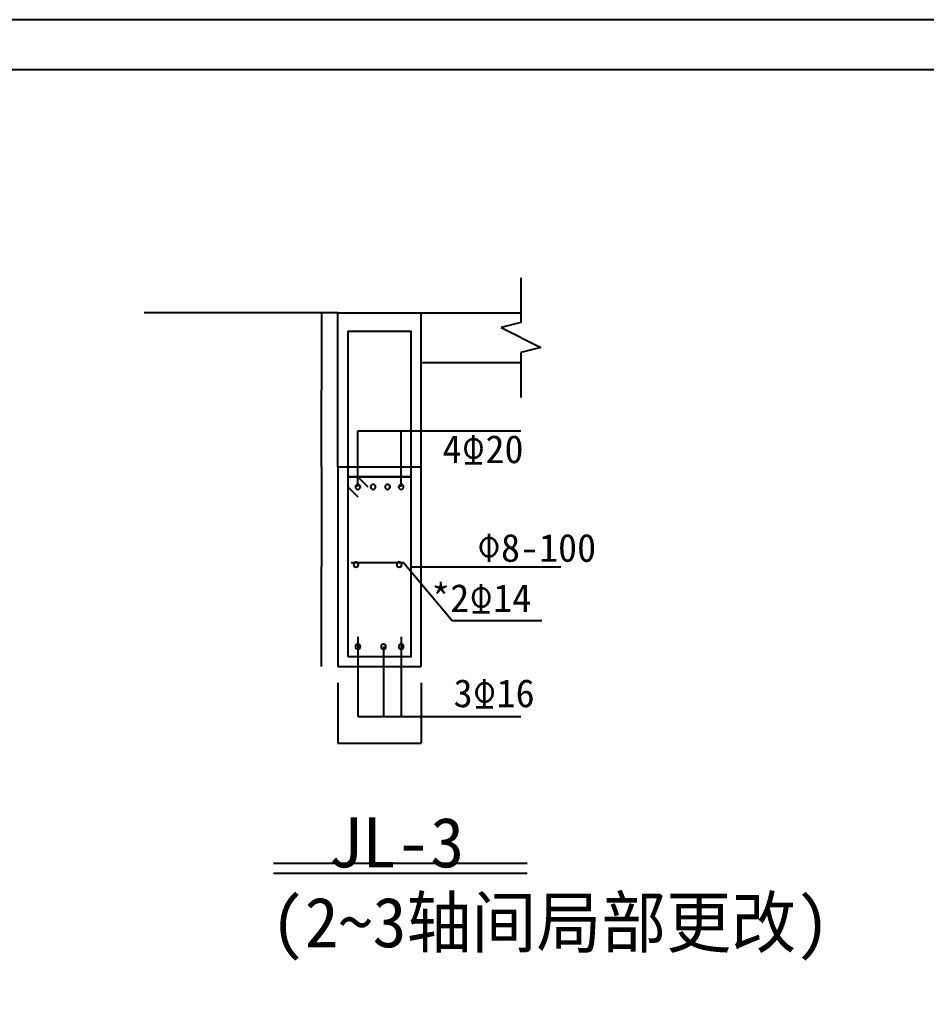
# Model space of a CAD drawing. Header units: metres. Extents: x -145924 to -103939, y 35209 to 64909.
# Drawn here: x -124540 to -115464, y 55009 to 64909 of the extents above; entities that cross this region are included whole.
import ezdxf

# ---------------------------------------------------------------- set-up
doc = ezdxf.new("R2010")
doc.units = ezdxf.units.M
for name, color, linetype in [('1', 3, 'Continuous'), ('OUTLINE', 7, 'Continuous'), ('SEC_LINE', 7, 'Continuous'), ('STEELBAR', 1, 'Continuous'), ('SYMBOL', 7, 'Continuous')]:
    doc.layers.add(name, color=color, linetype=linetype)
doc.dimstyles.get("Standard").update_dxf_attribs({"dimtxt": 2.5, "dimasz": 2.5, "dimexe": 1.25, "dimexo": 0.625, "dimtad": 1, "dimcen": 2.5, "dimazin": 3, "dimtfac": 1, "dimtmove": 0, "dimatfit": 3})

# ---------------------------------------------------------------- blocks, each defined once
blk = doc.blocks.new('*D30')
for p, q in [((-121354.96, 58268.57), (-121354.96, 57662.71)), ((-120521.63, 58268.57), (-120521.63, 57662.71)), ((-121354.71, 57662.71), (-120939.795, 57662.71)), ((-120936.795, 57662.71), (-120521.88, 57662.71))]:
    blk.add_line(p, q)
at = {"layer": 'Defpoints'}
for p in [(-121354.96, 58268.57), (-120521.63, 58268.57), (-121354.96, 57662.71)]:
    blk.add_point(p, dxfattribs=at)
at = {"insert": (-120938.295, 57662.71), "char_height": 1, "attachment_point": 5}
blk.add_mtext('250', dxfattribs=at)
blk = doc.blocks.new('*D34')
for p, q in [((-121520.11, 61975.29), (-121520.11, 61202.83)), ((-121520.36, 61202.83), (-121520.61, 61202.83)), ((-121520.11, 60430.38), (-121520.11, 61202.83)), ((-121520.11, 61202.83), (-121520.11, 61202.83)), ((-121519.86, 61202.83), (-121519.61, 61202.83))]:
    blk.add_line(p, q)
at = {"layer": 'Defpoints'}
for p in [(-121520.11, 61975.29), (-121520.11, 61202.83), (-121520.11, 60430.38)]:
    blk.add_point(p, dxfattribs=at)
at = {"insert": (-121520.11, 61203.955), "char_height": 1, "attachment_point": 5}
blk.add_mtext('370', dxfattribs=at)
blk = doc.blocks.new('*D35')
for p, q in [((-121520.11, 60430.38), (-121520.11, 59430.38)), ((-121520.36, 59430.38), (-121520.61, 59430.38)), ((-121520.11, 58430.38), (-121520.11, 59430.38)), ((-121520.11, 59430.38), (-121520.11, 59430.38)), ((-121519.86, 59430.38), (-121519.61, 59430.38))]:
    blk.add_line(p, q)
at = {"layer": 'Defpoints'}
for p in [(-121520.11, 60430.38), (-121520.11, 59430.38), (-121520.11, 58430.38)]:
    blk.add_point(p, dxfattribs=at)
at = {"insert": (-121520.11, 59431.505), "char_height": 1, "attachment_point": 5}
blk.add_mtext('400', dxfattribs=at)

msp = doc.modelspace()

# ---------------------------------------------------------------- linework, layer by layer
for p, q in [((-121354.96, 61975.29), (-123295.74, 61975.29)), ((-121354.96, 60430.38), (-121354.96, 61975.29)), ((-121354.96, 61975.29), (-120521.63, 61975.29)), ((-120521.63, 60430.38), (-120521.63, 61975.29)), ((-120521.63, 59930.38), (-120521.63, 60430.38)), ((-121221.07, 59472.01), (-120697.73, 59472.01)), ((-120697.73, 59472.01), (-120211.78, 58892.89)), ((-120211.78, 58892.89), (-119314.63, 58892.89)), ((-121999.97, 56362.46), (-119459.27, 56362.46))]:
    msp.add_line(p, q)
for points in [[(-145923.91, 35208.77), (-104023.91, 35208.77), (-104023.91, 64908.77), (-145923.91, 64908.77)], [(-143423.91, 35708.77), (-104523.91, 35708.77), (-104523.91, 64408.77), (-143423.91, 64408.77)]]:
    msp.add_lwpolyline(points, close=True)
msp.add_lwpolyline([(-121999.97, 56462.46), (-119459.27, 56462.46)])
at = {"layer": 'OUTLINE'}
for p, q in [((-120521.63, 61975.29), (-119521.63, 61975.29)), ((-120521.63, 61475.29), (-119521.63, 61475.29)), ((-121354.96, 60430.38), (-121354.96, 58430.38)), ((-121354.96, 60430.38), (-120521.63, 60430.38)), ((-120521.63, 58430.38), (-120521.63, 59930.38)), ((-121354.96, 58430.38), (-120521.63, 58430.38))]:
    msp.add_line(p, q, dxfattribs=at)
at = {"layer": 'SEC_LINE'}
for p, q in [((-119521.63, 62325.29), (-119521.63, 61875.29)), ((-119521.63, 61875.29), (-119721.63, 61825.29)), ((-119721.63, 61825.29), (-119321.63, 61625.29)), ((-119321.63, 61625.29), (-119521.63, 61575.29)), ((-119521.63, 61575.29), (-119521.63, 61125.29))]:
    msp.add_line(p, q, dxfattribs=at)
at = {"layer": 'STEELBAR'}
for points in [[(-121254.96, 60330.38), (-120621.63, 60330.38), (-120621.63, 61785.14), (-121254.96, 61785.14)], [(-121254.96, 58530.38), (-120621.63, 58530.38), (-120621.63, 60330.38), (-121254.96, 60330.38)]]:
    msp.add_lwpolyline(points, close=True, dxfattribs=at)
for points in [[(-121154.96, 60330.38), (-121054.96, 60230.38)], [(-121254.96, 60230.38), (-121154.96, 60130.38)]]:
    msp.add_lwpolyline(points, dxfattribs=at)
for points in [[(-121179.96, 60230.38, 1), (-121129.96, 60230.38, 1)], [(-121027.66, 60230.38, 1), (-120977.66, 60230.38, 1)], [(-120882.61, 60230.38, 1), (-120832.61, 60230.38, 1)], [(-120746.63, 60230.38, 1), (-120696.63, 60230.38, 1)], [(-121198.66, 59452.35, 1), (-121148.66, 59452.35, 1)], [(-120765.32, 59452.35, 1), (-120715.32, 59452.35, 1)], [(-121179.96, 58630.38, 1), (-121129.96, 58630.38, 1)], [(-120923.69, 58630.38, 1), (-120873.69, 58630.38, 1)], [(-120746.63, 58630.38, 1), (-120696.63, 58630.38, 1)]]:
    msp.add_lwpolyline(points, format="xyb", close=True, dxfattribs=at)
at = {"layer": 'SYMBOL'}
for p, q in [((-121154.96, 60793.1), (-119521.63, 60793.1)), ((-121154.96, 60230.38), (-121154.96, 60793.1)), ((-121154.96, 60330.38), (-121154.96, 60793.1)), ((-120721.63, 60230.38), (-120721.63, 60793.1)), ((-120721.63, 60330.38), (-120721.63, 60793.1)), ((-120621.63, 59430.38), (-119121.63, 59430.38)), ((-121154.96, 58730.38), (-121154.96, 57930.38)), ((-120721.63, 58730.38), (-120721.63, 57930.38)), ((-121154.96, 58630.38), (-121154.96, 57930.38)), ((-120898.69, 58630.38), (-120898.69, 57930.38)), ((-120721.63, 58630.38), (-120721.63, 57930.38)), ((-121154.96, 57930.38), (-119521.63, 57930.38))]:
    msp.add_line(p, q, dxfattribs=at)

# ---------------------------------------------------------------- texts
msp.add_text('JL-3', height=500).set_placement((-121450.43, 56419.6))
at = {"layer": '1'}
msp.add_text('(2~3轴间局部更改)', height=500, dxfattribs=at).set_placement((-122028.02, 55619.33))
at = {"layer": 'SYMBOL'}
for s, p in [('4%%13120', (-120307.63, 60468.45)), ('%%1308-100', (-119961.63, 59480.38)), ('*2%%13114', (-120420.48, 58976.91)), ('3%%13116', (-120196.48, 58024.17))]:
    msp.add_text(s, height=280, dxfattribs=at).set_placement(p)

# ---------------------------------------------------------------- dimensions: what is measured, and where the dimension line sits
for base, p1, p2, text, picture, middle in [((-121520.11, 61202.83), (-121520.11, 60430.38), (-121520.11, 61975.29), '370', '*D34', (-121520.11, 61203.955)), ((-121520.11, 59430.38), (-121520.11, 58430.38), (-121520.11, 60430.38), '400', '*D35', (-121520.11, 59431.505)), ((-121354.96, 57662.71), (-121354.96, 58268.57), (-120521.63, 58268.57), '250', '*D30', (-120938.295, 57662.71))]:
    dim = msp.add_linear_dim(base=base, p1=p1, p2=p2, text=text, dimstyle='Standard')
    dim.commit()
    dim.dimension.update_dxf_attribs({"geometry": picture, "text_midpoint": middle})

doc.saveas('drawing.dxf')
